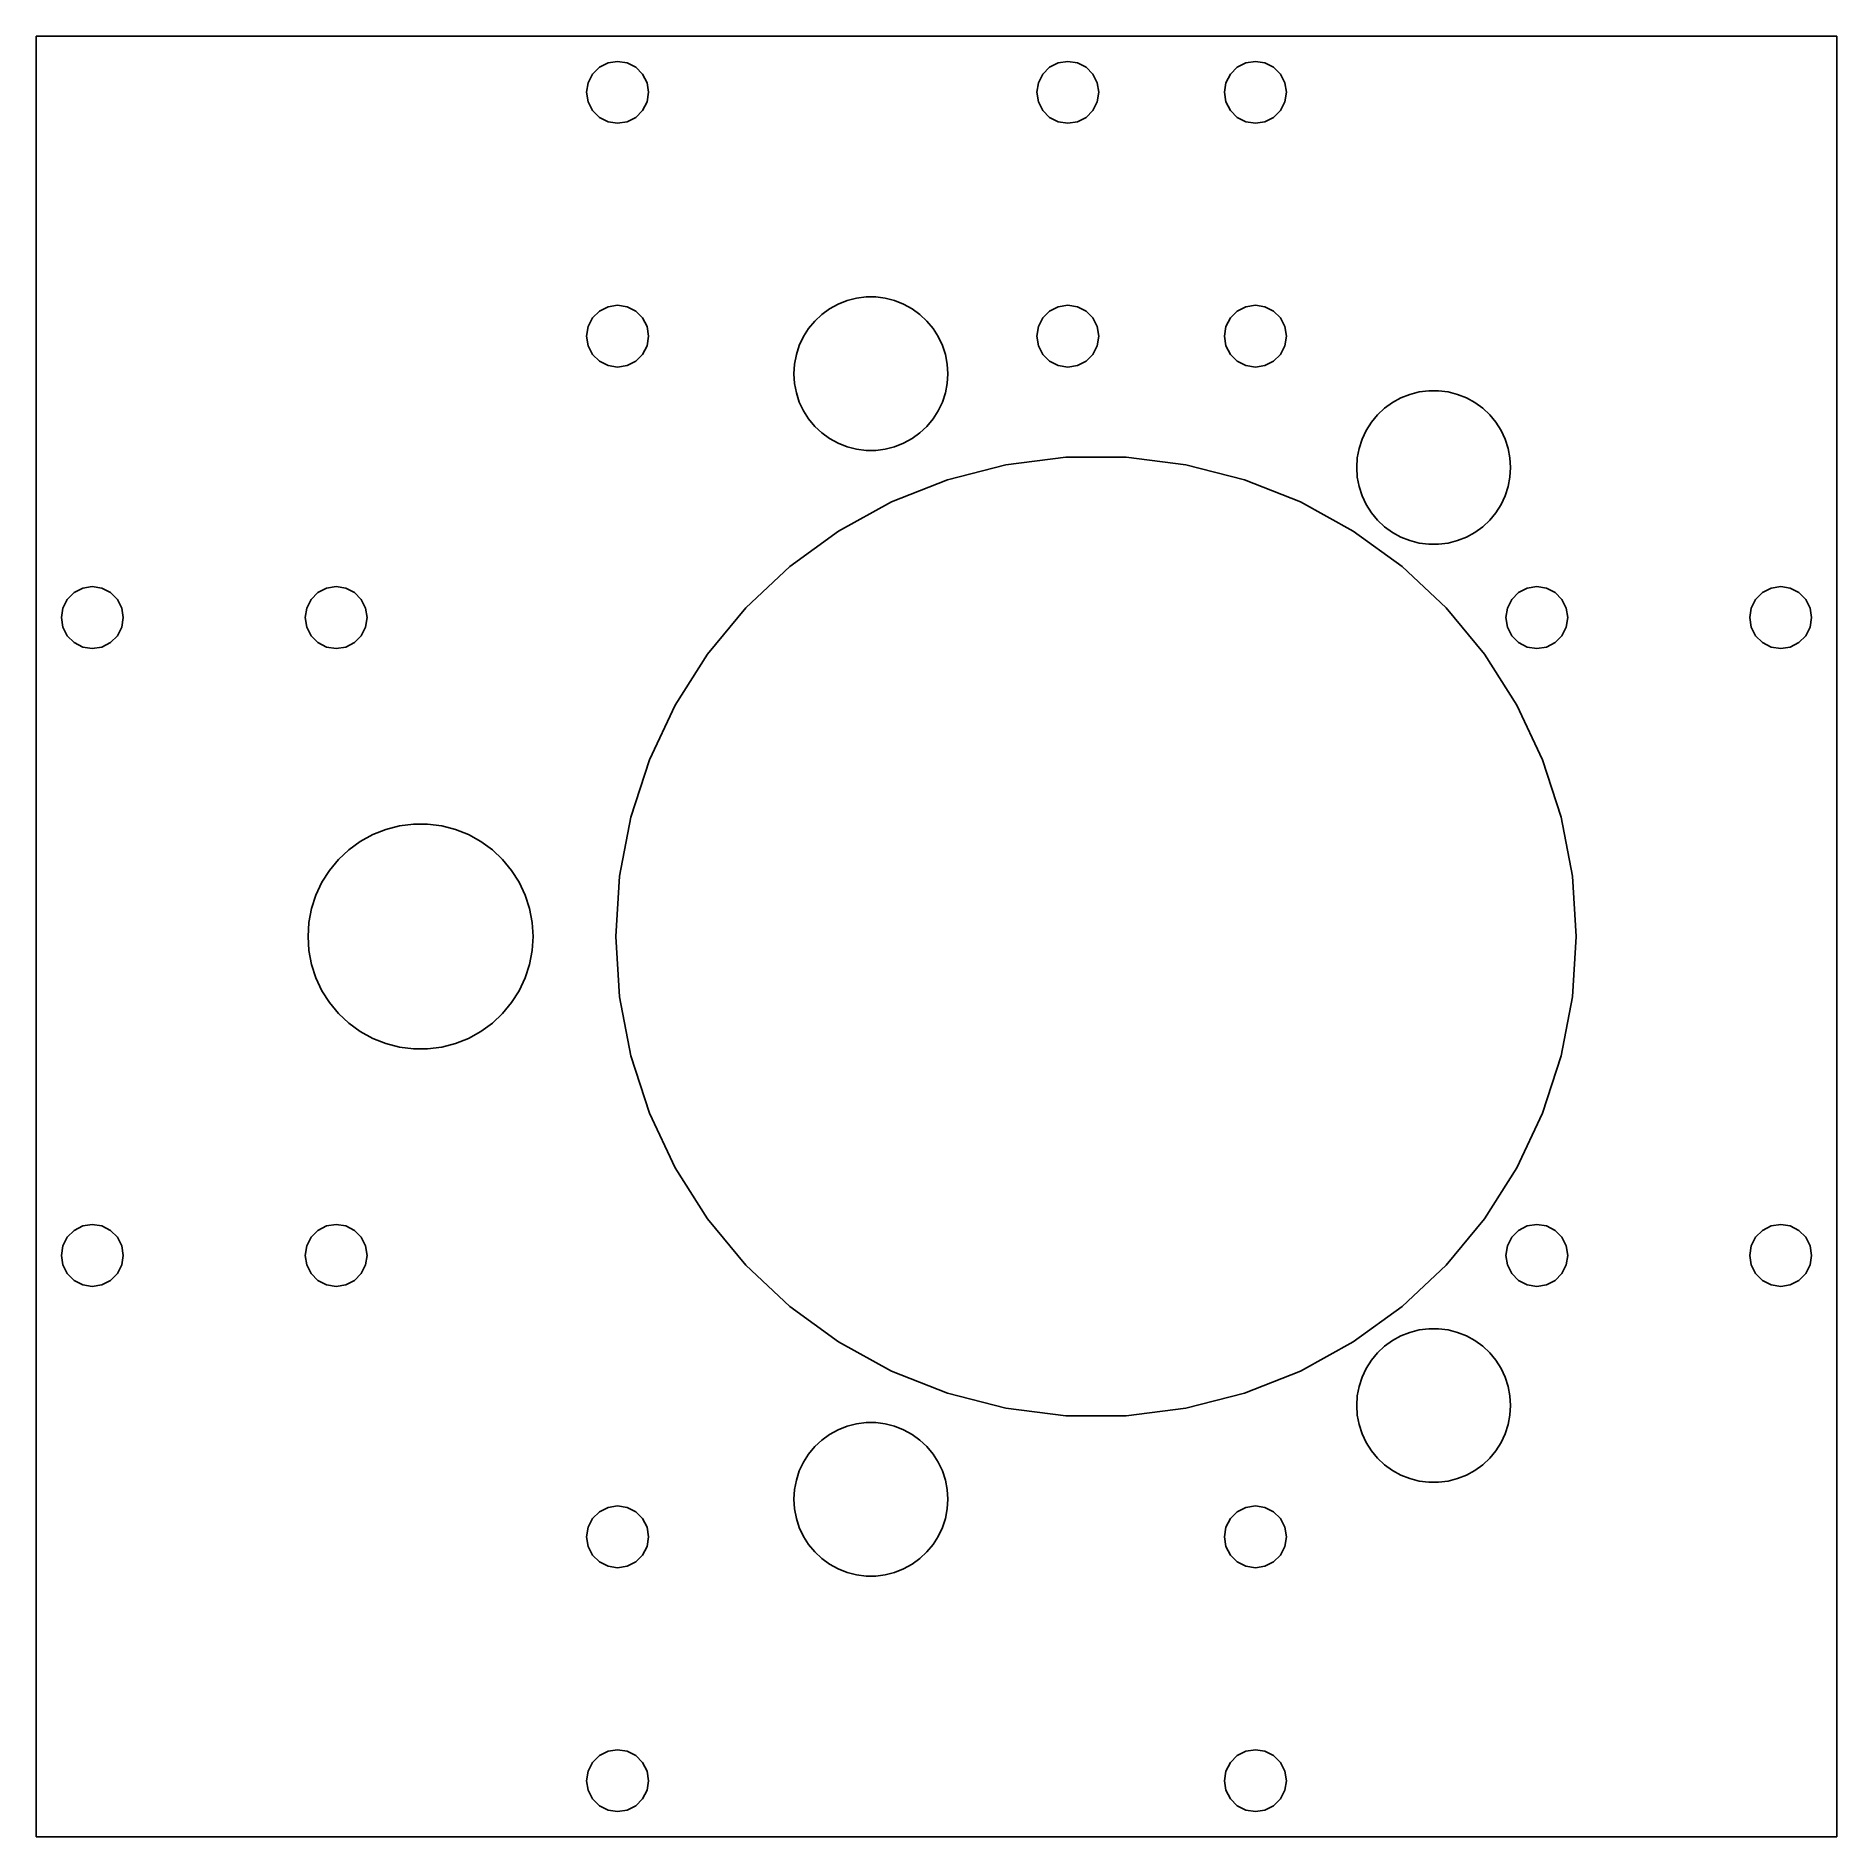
# Model space of a CAD drawing. Header units: metres. Extents: x -48 to 48, y -48 to 48.
import ezdxf

# ---------------------------------------------------------------- set-up
doc = ezdxf.new("R2010")
doc.units = ezdxf.units.M

msp = doc.modelspace()

# ---------------------------------------------------------------- linework, layer by layer
for p, q in [((48, 48), (-48, 48)), ((-48, 48), (-48, -48)), ((48, -48), (48, 48)), ((-18.3349, 45.9698), (-17.9698, 46.3349)), ((-17.9698, 46.3349), (-17.5099, 46.5692)), ((-17.5099, 46.5692), (-17, 46.65)), ((-17, 46.65), (-16.4901, 46.5692)), ((-16.4901, 46.5692), (-16.0302, 46.3349)), ((-16.0302, 46.3349), (-15.6651, 45.9698)), ((5.66512, 45.9698), (6.03016, 46.3349)), ((6.03016, 46.3349), (6.49012, 46.5692)), ((6.49012, 46.5692), (7, 46.65)), ((7, 46.65), (7.50988, 46.5692)), ((7.50988, 46.5692), (7.96984, 46.3349)), ((7.96984, 46.3349), (8.33488, 45.9698)), ((15.6651, 45.9698), (16.0302, 46.3349)), ((16.0302, 46.3349), (16.4901, 46.5692)), ((16.4901, 46.5692), (17, 46.65)), ((17, 46.65), (17.5099, 46.5692)), ((17.5099, 46.5692), (17.9698, 46.3349)), ((17.9698, 46.3349), (18.3349, 45.9698)), ((-18.65, 45), (-18.5692, 45.5099)), ((-18.5692, 45.5099), (-18.3349, 45.9698)), ((-15.6651, 45.9698), (-15.4308, 45.5099)), ((-15.4308, 45.5099), (-15.35, 45)), ((5.35, 45), (5.43076, 45.5099)), ((5.43076, 45.5099), (5.66512, 45.9698)), ((8.33488, 45.9698), (8.56924, 45.5099)), ((8.56924, 45.5099), (8.65, 45)), ((15.35, 45), (15.4308, 45.5099)), ((15.4308, 45.5099), (15.6651, 45.9698)), ((18.3349, 45.9698), (18.5692, 45.5099)), ((18.5692, 45.5099), (18.65, 45)), ((-18.5692, 44.4901), (-18.65, 45)), ((-18.3349, 44.0302), (-18.5692, 44.4901)), ((-15.4308, 44.4901), (-15.6651, 44.0302)), ((-15.35, 45), (-15.4308, 44.4901)), ((5.43076, 44.4901), (5.35, 45)), ((5.66512, 44.0302), (5.43076, 44.4901)), ((8.56924, 44.4901), (8.33488, 44.0302)), ((8.65, 45), (8.56924, 44.4901)), ((15.4308, 44.4901), (15.35, 45)), ((15.6651, 44.0302), (15.4308, 44.4901)), ((18.5692, 44.4901), (18.3349, 44.0302)), ((18.65, 45), (18.5692, 44.4901)), ((-17.9698, 43.6651), (-18.3349, 44.0302)), ((-17.5099, 43.4308), (-17.9698, 43.6651)), ((-17, 43.35), (-17.5099, 43.4308)), ((-16.4901, 43.4308), (-17, 43.35)), ((-16.0302, 43.6651), (-16.4901, 43.4308)), ((-15.6651, 44.0302), (-16.0302, 43.6651)), ((6.03016, 43.6651), (5.66512, 44.0302)), ((6.49012, 43.4308), (6.03016, 43.6651)), ((7, 43.35), (6.49012, 43.4308)), ((7.50988, 43.4308), (7, 43.35)), ((7.96984, 43.6651), (7.50988, 43.4308)), ((8.33488, 44.0302), (7.96984, 43.6651)), ((16.0302, 43.6651), (15.6651, 44.0302)), ((16.4901, 43.4308), (16.0302, 43.6651)), ((17, 43.35), (16.4901, 43.4308)), ((17.5099, 43.4308), (17, 43.35)), ((17.9698, 43.6651), (17.5099, 43.4308)), ((18.3349, 44.0302), (17.9698, 43.6651)), ((-17.5099, 33.5692), (-17, 33.65)), ((-17, 33.65), (-16.4901, 33.5692)), ((-5.69689, 33.4617), (-5.24569, 33.7098)), ((-5.24569, 33.7098), (-4.76697, 33.8993)), ((-4.76697, 33.8993), (-4.26826, 34.0274)), ((-4.26826, 34.0274), (-3.75744, 34.0919)), ((-3.75744, 34.0919), (-3.24256, 34.0919)), ((-3.24256, 34.0919), (-2.73174, 34.0274)), ((-2.73174, 34.0274), (-2.23303, 33.8993)), ((-2.23303, 33.8993), (-1.7543, 33.7098)), ((-1.7543, 33.7098), (-1.30311, 33.4617)), ((6.49012, 33.5692), (7, 33.65)), ((7, 33.65), (7.50988, 33.5692)), ((16.4901, 33.5692), (17, 33.65)), ((17, 33.65), (17.5099, 33.5692)), ((-18.5692, 32.5099), (-18.3349, 32.9698)), ((-18.3349, 32.9698), (-17.9698, 33.3349)), ((-17.9698, 33.3349), (-17.5099, 33.5692)), ((-16.4901, 33.5692), (-16.0302, 33.3349)), ((-16.0302, 33.3349), (-15.6651, 32.9698)), ((-15.6651, 32.9698), (-15.4308, 32.5099)), ((-6.81697, 32.4099), (-6.48877, 32.8066)), ((-6.48877, 32.8066), (-6.11344, 33.1591)), ((-6.11344, 33.1591), (-5.69689, 33.4617)), ((-1.30311, 33.4617), (-0.88656, 33.1591)), ((-0.88656, 33.1591), (-0.51123, 32.8066)), ((-0.51123, 32.8066), (-0.18303, 32.4099)), ((5.43076, 32.5099), (5.66512, 32.9698)), ((5.66512, 32.9698), (6.03016, 33.3349)), ((6.03016, 33.3349), (6.49012, 33.5692)), ((7.50988, 33.5692), (7.96984, 33.3349)), ((7.96984, 33.3349), (8.33488, 32.9698)), ((8.33488, 32.9698), (8.56924, 32.5099)), ((15.4308, 32.5099), (15.6651, 32.9698)), ((15.6651, 32.9698), (16.0302, 33.3349)), ((16.0302, 33.3349), (16.4901, 33.5692)), ((17.5099, 33.5692), (17.9698, 33.3349)), ((17.9698, 33.3349), (18.3349, 32.9698)), ((18.3349, 32.9698), (18.5692, 32.5099)), ((-18.65, 32), (-18.5692, 32.5099)), ((-18.5692, 31.4901), (-18.65, 32)), ((-15.4308, 32.5099), (-15.35, 32)), ((-15.35, 32), (-15.4308, 31.4901)), ((-7.31208, 31.5093), (-7.09286, 31.9752)), ((-7.09286, 31.9752), (-6.81697, 32.4099)), ((-0.18303, 32.4099), (0.09286, 31.9752)), ((0.09286, 31.9752), (0.31208, 31.5093)), ((5.35, 32), (5.43076, 32.5099)), ((5.43076, 31.4901), (5.35, 32)), ((8.56924, 32.5099), (8.65, 32)), ((8.65, 32), (8.56924, 31.4901)), ((15.35, 32), (15.4308, 32.5099)), ((15.4308, 31.4901), (15.35, 32)), ((18.5692, 32.5099), (18.65, 32)), ((18.65, 32), (18.5692, 31.4901)), ((-18.3349, 31.0302), (-18.5692, 31.4901)), ((-17.9698, 30.6651), (-18.3349, 31.0302)), ((-15.6651, 31.0302), (-16.0302, 30.6651)), ((-15.4308, 31.4901), (-15.6651, 31.0302)), ((-7.56767, 30.5139), (-7.47119, 31.0196)), ((-7.47119, 31.0196), (-7.31208, 31.5093)), ((0.31208, 31.5093), (0.47119, 31.0196)), ((0.47119, 31.0196), (0.56767, 30.5139)), ((5.66512, 31.0302), (5.43076, 31.4901)), ((6.03016, 30.6651), (5.66512, 31.0302)), ((8.33488, 31.0302), (7.96984, 30.6651)), ((8.56924, 31.4901), (8.33488, 31.0302)), ((15.6651, 31.0302), (15.4308, 31.4901)), ((16.0302, 30.6651), (15.6651, 31.0302)), ((18.3349, 31.0302), (17.9698, 30.6651)), ((18.5692, 31.4901), (18.3349, 31.0302)), ((-17.5099, 30.4308), (-17.9698, 30.6651)), ((-17, 30.35), (-17.5099, 30.4308)), ((-16.4901, 30.4308), (-17, 30.35)), ((-16.0302, 30.6651), (-16.4901, 30.4308)), ((-7.6, 30), (-7.56767, 30.5139)), ((-7.56767, 29.4861), (-7.6, 30)), ((0.56767, 30.5139), (0.6, 30)), ((0.6, 30), (0.56767, 29.4861)), ((6.49012, 30.4308), (6.03016, 30.6651)), ((7, 30.35), (6.49012, 30.4308)), ((7.50988, 30.4308), (7, 30.35)), ((7.96984, 30.6651), (7.50988, 30.4308)), ((16.4901, 30.4308), (16.0302, 30.6651)), ((17, 30.35), (16.4901, 30.4308)), ((17.5099, 30.4308), (17, 30.35)), ((17.9698, 30.6651), (17.5099, 30.4308)), ((-7.47119, 28.9804), (-7.56767, 29.4861)), ((-7.31208, 28.4907), (-7.47119, 28.9804)), ((0.47119, 28.9804), (0.31208, 28.4907)), ((0.56767, 29.4861), (0.47119, 28.9804)), ((24.7543, 28.7098), (25.233, 28.8993)), ((25.233, 28.8993), (25.7317, 29.0274)), ((25.7317, 29.0274), (26.2426, 29.0919)), ((26.2426, 29.0919), (26.7574, 29.0919)), ((26.7574, 29.0919), (27.2683, 29.0274)), ((27.2683, 29.0274), (27.767, 28.8993)), ((27.767, 28.8993), (28.2457, 28.7098)), ((-7.09286, 28.0248), (-7.31208, 28.4907)), ((-6.81697, 27.5901), (-7.09286, 28.0248)), ((0.09286, 28.0248), (-0.18303, 27.5901)), ((0.31208, 28.4907), (0.09286, 28.0248)), ((23.5112, 27.8066), (23.8866, 28.1591)), ((23.8866, 28.1591), (24.3031, 28.4617)), ((24.3031, 28.4617), (24.7543, 28.7098)), ((28.2457, 28.7098), (28.6969, 28.4617)), ((28.6969, 28.4617), (29.1134, 28.1591)), ((29.1134, 28.1591), (29.4888, 27.8066)), ((-6.48877, 27.1934), (-6.81697, 27.5901)), ((-6.11344, 26.8409), (-6.48877, 27.1934)), ((-0.51123, 27.1934), (-0.88656, 26.8409)), ((-0.18303, 27.5901), (-0.51123, 27.1934)), ((22.6879, 26.5093), (22.9071, 26.9752)), ((22.9071, 26.9752), (23.183, 27.4099)), ((23.183, 27.4099), (23.5112, 27.8066)), ((29.4888, 27.8066), (29.817, 27.4099)), ((29.817, 27.4099), (30.0929, 26.9752)), ((30.0929, 26.9752), (30.3121, 26.5093)), ((-5.69689, 26.5383), (-6.11344, 26.8409)), ((-5.24569, 26.2902), (-5.69689, 26.5383)), ((-4.76697, 26.1007), (-5.24569, 26.2902)), ((-4.26826, 25.9726), (-4.76697, 26.1007)), ((-3.75744, 25.9081), (-4.26826, 25.9726)), ((-2.73174, 25.9726), (-3.24256, 25.9081)), ((-2.23303, 26.1007), (-2.73174, 25.9726)), ((-1.7543, 26.2902), (-2.23303, 26.1007)), ((-1.30311, 26.5383), (-1.7543, 26.2902)), ((-0.88656, 26.8409), (-1.30311, 26.5383)), ((22.4323, 25.5139), (22.5288, 26.0196)), ((22.5288, 26.0196), (22.6879, 26.5093)), ((30.3121, 26.5093), (30.4712, 26.0196)), ((30.4712, 26.0196), (30.5677, 25.5139)), ((-3.24256, 25.9081), (-3.75744, 25.9081)), ((0.58917, 24.347), (3.70304, 25.1466)), ((3.70304, 25.1466), (6.89256, 25.5495)), ((6.89256, 25.5495), (10.1074, 25.5495)), ((10.1074, 25.5495), (13.297, 25.1466)), ((13.297, 25.1466), (16.4108, 24.347)), ((22.4, 25), (22.4323, 25.5139)), ((22.4323, 24.4861), (22.4, 25)), ((30.5677, 25.5139), (30.6, 25)), ((30.6, 25), (30.5677, 24.4861)), ((-2.39995, 23.1636), (0.58917, 24.347)), ((16.4108, 24.347), (19.3999, 23.1636)), ((22.5288, 23.9804), (22.4323, 24.4861)), ((30.5677, 24.4861), (30.4712, 23.9804)), ((-5.21717, 21.6148), (-2.39995, 23.1636)), ((19.3999, 23.1636), (22.2172, 21.6148)), ((22.6879, 23.4907), (22.5288, 23.9804)), ((22.9071, 23.0248), (22.6879, 23.4907)), ((30.3121, 23.4907), (30.0929, 23.0248)), ((30.4712, 23.9804), (30.3121, 23.4907)), ((23.183, 22.5901), (22.9071, 23.0248)), ((23.5112, 22.1934), (23.183, 22.5901)), ((23.8866, 21.8409), (23.5112, 22.1934)), ((29.4888, 22.1934), (29.1134, 21.8409)), ((29.817, 22.5901), (29.4888, 22.1934)), ((30.0929, 23.0248), (29.817, 22.5901)), ((-7.81805, 19.7251), (-5.21717, 21.6148)), ((22.2172, 21.6148), (24.8181, 19.7251)), ((24.3031, 21.5383), (23.8866, 21.8409)), ((24.7543, 21.2902), (24.3031, 21.5383)), ((25.233, 21.1007), (24.7543, 21.2902)), ((28.2457, 21.2902), (27.767, 21.1007)), ((28.6969, 21.5383), (28.2457, 21.2902)), ((29.1134, 21.8409), (28.6969, 21.5383)), ((25.7317, 20.9726), (25.233, 21.1007)), ((26.2426, 20.9081), (25.7317, 20.9726)), ((26.7574, 20.9081), (26.2426, 20.9081)), ((27.2683, 20.9726), (26.7574, 20.9081)), ((27.767, 21.1007), (27.2683, 20.9726)), ((-10.1616, 17.5244), (-7.81805, 19.7251)), ((24.8181, 19.7251), (27.1616, 17.5244)), ((-46.3349, 17.9698), (-45.9698, 18.3349)), ((-45.9698, 18.3349), (-45.5099, 18.5692)), ((-45.5099, 18.5692), (-45, 18.65)), ((-45, 18.65), (-44.4901, 18.5692)), ((-44.4901, 18.5692), (-44.0302, 18.3349)), ((-44.0302, 18.3349), (-43.6651, 17.9698)), ((-33.3349, 17.9698), (-32.9698, 18.3349)), ((-32.9698, 18.3349), (-32.5099, 18.5692)), ((-32.5099, 18.5692), (-32, 18.65)), ((-32, 18.65), (-31.4901, 18.5692)), ((-31.4901, 18.5692), (-31.0302, 18.3349)), ((-31.0302, 18.3349), (-30.6651, 17.9698)), ((30.6651, 17.9698), (31.0302, 18.3349)), ((31.0302, 18.3349), (31.4901, 18.5692)), ((31.4901, 18.5692), (32, 18.65)), ((32, 18.65), (32.5099, 18.5692)), ((32.5099, 18.5692), (32.9698, 18.3349)), ((32.9698, 18.3349), (33.3349, 17.9698)), ((43.6651, 17.9698), (44.0302, 18.3349)), ((44.0302, 18.3349), (44.4901, 18.5692)), ((44.4901, 18.5692), (45, 18.65)), ((45, 18.65), (45.5099, 18.5692)), ((45.5099, 18.5692), (45.9698, 18.3349)), ((45.9698, 18.3349), (46.3349, 17.9698)), ((-46.65, 17), (-46.5692, 17.5099)), ((-46.5692, 17.5099), (-46.3349, 17.9698)), ((-43.6651, 17.9698), (-43.4308, 17.5099)), ((-43.4308, 17.5099), (-43.35, 17)), ((-33.65, 17), (-33.5692, 17.5099)), ((-33.5692, 17.5099), (-33.3349, 17.9698)), ((-30.6651, 17.9698), (-30.4308, 17.5099)), ((-30.4308, 17.5099), (-30.35, 17)), ((-12.2108, 15.0473), (-10.1616, 17.5244)), ((27.1616, 17.5244), (29.2108, 15.0473)), ((30.35, 17), (30.4308, 17.5099)), ((30.4308, 17.5099), (30.6651, 17.9698)), ((33.3349, 17.9698), (33.5692, 17.5099)), ((33.5692, 17.5099), (33.65, 17)), ((43.35, 17), (43.4308, 17.5099)), ((43.4308, 17.5099), (43.6651, 17.9698)), ((46.3349, 17.9698), (46.5692, 17.5099)), ((46.5692, 17.5099), (46.65, 17)), ((-46.5692, 16.4901), (-46.65, 17)), ((-46.3349, 16.0302), (-46.5692, 16.4901)), ((-43.4308, 16.4901), (-43.6651, 16.0302)), ((-43.35, 17), (-43.4308, 16.4901)), ((-33.5692, 16.4901), (-33.65, 17)), ((-33.3349, 16.0302), (-33.5692, 16.4901)), ((-30.4308, 16.4901), (-30.6651, 16.0302)), ((-30.35, 17), (-30.4308, 16.4901)), ((30.4308, 16.4901), (30.35, 17)), ((30.6651, 16.0302), (30.4308, 16.4901)), ((33.5692, 16.4901), (33.3349, 16.0302)), ((33.65, 17), (33.5692, 16.4901)), ((43.4308, 16.4901), (43.35, 17)), ((43.6651, 16.0302), (43.4308, 16.4901)), ((46.5692, 16.4901), (46.3349, 16.0302)), ((46.65, 17), (46.5692, 16.4901)), ((-45.9698, 15.6651), (-46.3349, 16.0302)), ((-45.5099, 15.4308), (-45.9698, 15.6651)), ((-45, 15.35), (-45.5099, 15.4308)), ((-44.4901, 15.4308), (-45, 15.35)), ((-44.0302, 15.6651), (-44.4901, 15.4308)), ((-43.6651, 16.0302), (-44.0302, 15.6651)), ((-32.9698, 15.6651), (-33.3349, 16.0302)), ((-32.5099, 15.4308), (-32.9698, 15.6651)), ((-32, 15.35), (-32.5099, 15.4308)), ((-31.4901, 15.4308), (-32, 15.35)), ((-31.0302, 15.6651), (-31.4901, 15.4308)), ((-30.6651, 16.0302), (-31.0302, 15.6651)), ((31.0302, 15.6651), (30.6651, 16.0302)), ((31.4901, 15.4308), (31.0302, 15.6651)), ((32, 15.35), (31.4901, 15.4308)), ((32.5099, 15.4308), (32, 15.35)), ((32.9698, 15.6651), (32.5099, 15.4308)), ((33.3349, 16.0302), (32.9698, 15.6651)), ((44.0302, 15.6651), (43.6651, 16.0302)), ((44.4901, 15.4308), (44.0302, 15.6651)), ((45, 15.35), (44.4901, 15.4308)), ((45.5099, 15.4308), (45, 15.35)), ((45.9698, 15.6651), (45.5099, 15.4308)), ((46.3349, 16.0302), (45.9698, 15.6651)), ((-13.9335, 12.3329), (-12.2108, 15.0473)), ((29.2108, 15.0473), (30.9335, 12.3329)), ((-15.3023, 9.42399), (-13.9335, 12.3329)), ((30.9335, 12.3329), (32.3023, 9.42399)), ((-16.2957, 6.36646), (-15.3023, 9.42399)), ((32.3023, 9.42399), (33.2957, 6.36646)), ((-29.3541, 5.70634), (-28.6243, 5.89372)), ((-28.6243, 5.89372), (-27.8767, 5.98816)), ((-27.8767, 5.98816), (-27.1233, 5.98816)), ((-27.1233, 5.98816), (-26.3757, 5.89372)), ((-26.3757, 5.89372), (-25.6459, 5.70634)), ((-16.8981, 3.20853), (-16.2957, 6.36646)), ((33.2957, 6.36646), (33.8981, 3.20853)), ((-31.3245, 4.62308), (-30.715, 5.06597)), ((-30.715, 5.06597), (-30.0547, 5.42896)), ((-30.0547, 5.42896), (-29.3541, 5.70634)), ((-25.6459, 5.70634), (-24.9453, 5.42896)), ((-24.9453, 5.42896), (-24.285, 5.06597)), ((-24.285, 5.06597), (-23.6755, 4.62308)), ((-32.3541, 3.52671), (-31.8738, 4.10728)), ((-31.8738, 4.10728), (-31.3245, 4.62308)), ((-23.6755, 4.62308), (-23.1262, 4.10728)), ((-23.1262, 4.10728), (-22.6459, 3.52671)), ((-33.0787, 2.20875), (-32.7578, 2.89052)), ((-32.7578, 2.89052), (-32.3541, 3.52671)), ((-22.6459, 3.52671), (-22.2422, 2.89052)), ((-22.2422, 2.89052), (-21.9213, 2.20875)), ((-17.1, 0), (-16.8981, 3.20853)), ((33.8981, 3.20853), (34.1, 0)), ((-33.3115, 1.49214), (-33.0787, 2.20875)), ((-21.9213, 2.20875), (-21.6885, 1.49214)), ((-33.4527, 0.752), (-33.3115, 1.49214)), ((-21.6885, 1.49214), (-21.5473, 0.752)), ((-33.5, 0), (-33.4527, 0.752)), ((-33.4527, -0.752), (-33.5, 0)), ((-21.5473, 0.752), (-21.5, 0)), ((-21.5, 0), (-21.5473, -0.752)), ((-16.8981, -3.20853), (-17.1, 0)), ((34.1, 0), (33.8981, -3.20853)), ((-33.3115, -1.49214), (-33.4527, -0.752)), ((-21.5473, -0.752), (-21.6885, -1.49214)), ((-33.0787, -2.20875), (-33.3115, -1.49214)), ((-21.6885, -1.49214), (-21.9213, -2.20875)), ((-32.7578, -2.89052), (-33.0787, -2.20875)), ((-21.9213, -2.20875), (-22.2422, -2.89052)), ((-32.3541, -3.52671), (-32.7578, -2.89052)), ((-31.8738, -4.10728), (-32.3541, -3.52671)), ((-22.6459, -3.52671), (-23.1262, -4.10728)), ((-22.2422, -2.89052), (-22.6459, -3.52671)), ((-16.2957, -6.36646), (-16.8981, -3.20853)), ((33.8981, -3.20853), (33.2957, -6.36646)), ((-31.3245, -4.62308), (-31.8738, -4.10728)), ((-30.715, -5.06597), (-31.3245, -4.62308)), ((-23.6755, -4.62308), (-24.285, -5.06597)), ((-23.1262, -4.10728), (-23.6755, -4.62308)), ((-30.0547, -5.42896), (-30.715, -5.06597)), ((-29.3541, -5.70634), (-30.0547, -5.42896)), ((-28.6243, -5.89372), (-29.3541, -5.70634)), ((-25.6459, -5.70634), (-26.3757, -5.89372)), ((-24.9453, -5.42896), (-25.6459, -5.70634)), ((-24.285, -5.06597), (-24.9453, -5.42896)), ((-27.8767, -5.98816), (-28.6243, -5.89372)), ((-27.1233, -5.98816), (-27.8767, -5.98816)), ((-26.3757, -5.89372), (-27.1233, -5.98816)), ((-15.3023, -9.42399), (-16.2957, -6.36646)), ((33.2957, -6.36646), (32.3023, -9.42399)), ((-13.9335, -12.3329), (-15.3023, -9.42399)), ((32.3023, -9.42399), (30.9335, -12.3329)), ((-12.2108, -15.0473), (-13.9335, -12.3329)), ((30.9335, -12.3329), (29.2108, -15.0473)), ((-45.5099, -15.4308), (-45, -15.35)), ((-45, -15.35), (-44.4901, -15.4308)), ((-32.5099, -15.4308), (-32, -15.35)), ((-32, -15.35), (-31.4901, -15.4308)), ((-10.1616, -17.5244), (-12.2108, -15.0473)), ((29.2108, -15.0473), (27.1616, -17.5244)), ((31.4901, -15.4308), (32, -15.35)), ((32, -15.35), (32.5099, -15.4308)), ((44.4901, -15.4308), (45, -15.35)), ((45, -15.35), (45.5099, -15.4308)), ((-46.5692, -16.4901), (-46.3349, -16.0302)), ((-46.3349, -16.0302), (-45.9698, -15.6651)), ((-45.9698, -15.6651), (-45.5099, -15.4308)), ((-44.4901, -15.4308), (-44.0302, -15.6651)), ((-44.0302, -15.6651), (-43.6651, -16.0302)), ((-43.6651, -16.0302), (-43.4308, -16.4901)), ((-33.5692, -16.4901), (-33.3349, -16.0302)), ((-33.3349, -16.0302), (-32.9698, -15.6651)), ((-32.9698, -15.6651), (-32.5099, -15.4308)), ((-31.4901, -15.4308), (-31.0302, -15.6651)), ((-31.0302, -15.6651), (-30.6651, -16.0302)), ((-30.6651, -16.0302), (-30.4308, -16.4901)), ((30.4308, -16.4901), (30.6651, -16.0302)), ((30.6651, -16.0302), (31.0302, -15.6651)), ((31.0302, -15.6651), (31.4901, -15.4308)), ((32.5099, -15.4308), (32.9698, -15.6651)), ((32.9698, -15.6651), (33.3349, -16.0302)), ((33.3349, -16.0302), (33.5692, -16.4901)), ((43.4308, -16.4901), (43.6651, -16.0302)), ((43.6651, -16.0302), (44.0302, -15.6651)), ((44.0302, -15.6651), (44.4901, -15.4308)), ((45.5099, -15.4308), (45.9698, -15.6651)), ((45.9698, -15.6651), (46.3349, -16.0302)), ((46.3349, -16.0302), (46.5692, -16.4901)), ((-46.65, -17), (-46.5692, -16.4901)), ((-46.5692, -17.5099), (-46.65, -17)), ((-43.4308, -16.4901), (-43.35, -17)), ((-43.35, -17), (-43.4308, -17.5099)), ((-33.65, -17), (-33.5692, -16.4901)), ((-33.5692, -17.5099), (-33.65, -17)), ((-30.4308, -16.4901), (-30.35, -17)), ((-30.35, -17), (-30.4308, -17.5099)), ((30.35, -17), (30.4308, -16.4901)), ((30.4308, -17.5099), (30.35, -17)), ((33.5692, -16.4901), (33.65, -17)), ((33.65, -17), (33.5692, -17.5099)), ((43.35, -17), (43.4308, -16.4901)), ((43.4308, -17.5099), (43.35, -17)), ((46.5692, -16.4901), (46.65, -17)), ((46.65, -17), (46.5692, -17.5099)), ((-46.3349, -17.9698), (-46.5692, -17.5099)), ((-45.9698, -18.3349), (-46.3349, -17.9698)), ((-43.6651, -17.9698), (-44.0302, -18.3349)), ((-43.4308, -17.5099), (-43.6651, -17.9698)), ((-33.3349, -17.9698), (-33.5692, -17.5099)), ((-32.9698, -18.3349), (-33.3349, -17.9698)), ((-30.6651, -17.9698), (-31.0302, -18.3349)), ((-30.4308, -17.5099), (-30.6651, -17.9698)), ((-7.81805, -19.7251), (-10.1616, -17.5244)), ((27.1616, -17.5244), (24.8181, -19.7251)), ((30.6651, -17.9698), (30.4308, -17.5099)), ((31.0302, -18.3349), (30.6651, -17.9698)), ((33.3349, -17.9698), (32.9698, -18.3349)), ((33.5692, -17.5099), (33.3349, -17.9698)), ((43.6651, -17.9698), (43.4308, -17.5099)), ((44.0302, -18.3349), (43.6651, -17.9698)), ((46.3349, -17.9698), (45.9698, -18.3349)), ((46.5692, -17.5099), (46.3349, -17.9698)), ((-45.5099, -18.5692), (-45.9698, -18.3349)), ((-45, -18.65), (-45.5099, -18.5692)), ((-44.4901, -18.5692), (-45, -18.65)), ((-44.0302, -18.3349), (-44.4901, -18.5692)), ((-32.5099, -18.5692), (-32.9698, -18.3349)), ((-32, -18.65), (-32.5099, -18.5692)), ((-31.4901, -18.5692), (-32, -18.65)), ((-31.0302, -18.3349), (-31.4901, -18.5692)), ((31.4901, -18.5692), (31.0302, -18.3349)), ((32, -18.65), (31.4901, -18.5692)), ((32.5099, -18.5692), (32, -18.65)), ((32.9698, -18.3349), (32.5099, -18.5692)), ((44.4901, -18.5692), (44.0302, -18.3349)), ((45, -18.65), (44.4901, -18.5692)), ((45.5099, -18.5692), (45, -18.65)), ((45.9698, -18.3349), (45.5099, -18.5692)), ((-5.21717, -21.6148), (-7.81805, -19.7251)), ((24.8181, -19.7251), (22.2172, -21.6148)), ((24.7543, -21.2902), (25.233, -21.1007)), ((25.233, -21.1007), (25.7317, -20.9726)), ((25.7317, -20.9726), (26.2426, -20.9081)), ((26.2426, -20.9081), (26.7574, -20.9081)), ((26.7574, -20.9081), (27.2683, -20.9726)), ((27.2683, -20.9726), (27.767, -21.1007)), ((27.767, -21.1007), (28.2457, -21.2902)), ((-2.39995, -23.1636), (-5.21717, -21.6148)), ((22.2172, -21.6148), (19.3999, -23.1636)), ((23.5112, -22.1934), (23.8866, -21.8409)), ((23.8866, -21.8409), (24.3031, -21.5383)), ((24.3031, -21.5383), (24.7543, -21.2902)), ((28.2457, -21.2902), (28.6969, -21.5383)), ((28.6969, -21.5383), (29.1134, -21.8409)), ((29.1134, -21.8409), (29.4888, -22.1934)), ((22.6879, -23.4907), (22.9071, -23.0248)), ((22.9071, -23.0248), (23.183, -22.5901)), ((23.183, -22.5901), (23.5112, -22.1934)), ((29.4888, -22.1934), (29.817, -22.5901)), ((29.817, -22.5901), (30.0929, -23.0248)), ((30.0929, -23.0248), (30.3121, -23.4907)), ((0.58917, -24.347), (-2.39995, -23.1636)), ((19.3999, -23.1636), (16.4108, -24.347)), ((22.4323, -24.4861), (22.5288, -23.9804)), ((22.5288, -23.9804), (22.6879, -23.4907)), ((30.3121, -23.4907), (30.4712, -23.9804)), ((30.4712, -23.9804), (30.5677, -24.4861)), ((3.70304, -25.1466), (0.58917, -24.347)), ((16.4108, -24.347), (13.297, -25.1466)), ((22.4, -25), (22.4323, -24.4861)), ((30.5677, -24.4861), (30.6, -25)), ((-4.26826, -25.9726), (-3.75744, -25.9081)), ((-3.75744, -25.9081), (-3.24256, -25.9081)), ((-3.24256, -25.9081), (-2.73174, -25.9726)), ((6.89256, -25.5495), (3.70304, -25.1466)), ((10.1074, -25.5495), (6.89256, -25.5495)), ((13.297, -25.1466), (10.1074, -25.5495)), ((22.4323, -25.5139), (22.4, -25)), ((22.5288, -26.0196), (22.4323, -25.5139)), ((30.5677, -25.5139), (30.4712, -26.0196)), ((30.6, -25), (30.5677, -25.5139)), ((-6.48877, -27.1934), (-6.11344, -26.8409)), ((-6.11344, -26.8409), (-5.69689, -26.5383)), ((-5.69689, -26.5383), (-5.24569, -26.2902)), ((-5.24569, -26.2902), (-4.76697, -26.1007)), ((-4.76697, -26.1007), (-4.26826, -25.9726)), ((-2.73174, -25.9726), (-2.23303, -26.1007)), ((-2.23303, -26.1007), (-1.7543, -26.2902)), ((-1.7543, -26.2902), (-1.30311, -26.5383)), ((-1.30311, -26.5383), (-0.88656, -26.8409)), ((-0.88656, -26.8409), (-0.51123, -27.1934)), ((22.6879, -26.5093), (22.5288, -26.0196)), ((22.9071, -26.9752), (22.6879, -26.5093)), ((30.3121, -26.5093), (30.0929, -26.9752)), ((30.4712, -26.0196), (30.3121, -26.5093)), ((-7.09286, -28.0248), (-6.81697, -27.5901)), ((-6.81697, -27.5901), (-6.48877, -27.1934)), ((-0.51123, -27.1934), (-0.18303, -27.5901)), ((-0.18303, -27.5901), (0.09286, -28.0248)), ((23.183, -27.4099), (22.9071, -26.9752)), ((23.5112, -27.8066), (23.183, -27.4099)), ((23.8866, -28.1591), (23.5112, -27.8066)), ((29.4888, -27.8066), (29.1134, -28.1591)), ((29.817, -27.4099), (29.4888, -27.8066)), ((30.0929, -26.9752), (29.817, -27.4099)), ((-7.47119, -28.9804), (-7.31208, -28.4907)), ((-7.31208, -28.4907), (-7.09286, -28.0248)), ((0.09286, -28.0248), (0.31208, -28.4907)), ((0.31208, -28.4907), (0.47119, -28.9804)), ((24.3031, -28.4617), (23.8866, -28.1591)), ((24.7543, -28.7098), (24.3031, -28.4617)), ((25.233, -28.8993), (24.7543, -28.7098)), ((28.2457, -28.7098), (27.767, -28.8993)), ((28.6969, -28.4617), (28.2457, -28.7098)), ((29.1134, -28.1591), (28.6969, -28.4617)), ((-7.6, -30), (-7.56767, -29.4861)), ((-7.56767, -29.4861), (-7.47119, -28.9804)), ((0.47119, -28.9804), (0.56767, -29.4861)), ((0.56767, -29.4861), (0.6, -30)), ((25.7317, -29.0274), (25.233, -28.8993)), ((26.2426, -29.0919), (25.7317, -29.0274)), ((26.7574, -29.0919), (26.2426, -29.0919)), ((27.2683, -29.0274), (26.7574, -29.0919)), ((27.767, -28.8993), (27.2683, -29.0274)), ((-18.3349, -31.0302), (-17.9698, -30.6651)), ((-17.9698, -30.6651), (-17.5099, -30.4308)), ((-17.5099, -30.4308), (-17, -30.35)), ((-17, -30.35), (-16.4901, -30.4308)), ((-16.4901, -30.4308), (-16.0302, -30.6651)), ((-16.0302, -30.6651), (-15.6651, -31.0302)), ((-7.56767, -30.5139), (-7.6, -30)), ((-7.47119, -31.0196), (-7.56767, -30.5139)), ((0.56767, -30.5139), (0.47119, -31.0196)), ((0.6, -30), (0.56767, -30.5139)), ((15.6651, -31.0302), (16.0302, -30.6651)), ((16.0302, -30.6651), (16.4901, -30.4308)), ((16.4901, -30.4308), (17, -30.35)), ((17, -30.35), (17.5099, -30.4308)), ((17.5099, -30.4308), (17.9698, -30.6651)), ((17.9698, -30.6651), (18.3349, -31.0302)), ((-18.65, -32), (-18.5692, -31.4901)), ((-18.5692, -31.4901), (-18.3349, -31.0302)), ((-15.6651, -31.0302), (-15.4308, -31.4901)), ((-15.4308, -31.4901), (-15.35, -32)), ((-7.31208, -31.5093), (-7.47119, -31.0196)), ((-7.09286, -31.9752), (-7.31208, -31.5093)), ((0.31208, -31.5093), (0.09286, -31.9752)), ((0.47119, -31.0196), (0.31208, -31.5093)), ((15.35, -32), (15.4308, -31.4901)), ((15.4308, -31.4901), (15.6651, -31.0302)), ((18.3349, -31.0302), (18.5692, -31.4901)), ((18.5692, -31.4901), (18.65, -32)), ((-18.5692, -32.5099), (-18.65, -32)), ((-18.3349, -32.9698), (-18.5692, -32.5099)), ((-15.4308, -32.5099), (-15.6651, -32.9698)), ((-15.35, -32), (-15.4308, -32.5099)), ((-6.81697, -32.4099), (-7.09286, -31.9752)), ((-6.48877, -32.8066), (-6.81697, -32.4099)), ((-0.18303, -32.4099), (-0.51123, -32.8066)), ((0.09286, -31.9752), (-0.18303, -32.4099)), ((15.4308, -32.5099), (15.35, -32)), ((15.6651, -32.9698), (15.4308, -32.5099)), ((18.5692, -32.5099), (18.3349, -32.9698)), ((18.65, -32), (18.5692, -32.5099)), ((-17.9698, -33.3349), (-18.3349, -32.9698)), ((-17.5099, -33.5692), (-17.9698, -33.3349)), ((-17, -33.65), (-17.5099, -33.5692)), ((-16.4901, -33.5692), (-17, -33.65)), ((-16.0302, -33.3349), (-16.4901, -33.5692)), ((-15.6651, -32.9698), (-16.0302, -33.3349)), ((-6.11344, -33.1591), (-6.48877, -32.8066)), ((-5.69689, -33.4617), (-6.11344, -33.1591)), ((-5.24569, -33.7098), (-5.69689, -33.4617)), ((-1.30311, -33.4617), (-1.7543, -33.7098)), ((-0.88656, -33.1591), (-1.30311, -33.4617)), ((-0.51123, -32.8066), (-0.88656, -33.1591)), ((16.0302, -33.3349), (15.6651, -32.9698)), ((16.4901, -33.5692), (16.0302, -33.3349)), ((17, -33.65), (16.4901, -33.5692)), ((17.5099, -33.5692), (17, -33.65)), ((17.9698, -33.3349), (17.5099, -33.5692)), ((18.3349, -32.9698), (17.9698, -33.3349)), ((-4.76697, -33.8993), (-5.24569, -33.7098)), ((-4.26826, -34.0274), (-4.76697, -33.8993)), ((-3.75744, -34.0919), (-4.26826, -34.0274)), ((-3.24256, -34.0919), (-3.75744, -34.0919)), ((-2.73174, -34.0274), (-3.24256, -34.0919)), ((-2.23303, -33.8993), (-2.73174, -34.0274)), ((-1.7543, -33.7098), (-2.23303, -33.8993)), ((-18.5692, -44.4901), (-18.3349, -44.0302)), ((-18.3349, -44.0302), (-17.9698, -43.6651)), ((-17.9698, -43.6651), (-17.5099, -43.4308)), ((-17.5099, -43.4308), (-17, -43.35)), ((-17, -43.35), (-16.4901, -43.4308)), ((-16.4901, -43.4308), (-16.0302, -43.6651)), ((-16.0302, -43.6651), (-15.6651, -44.0302)), ((-15.6651, -44.0302), (-15.4308, -44.4901)), ((15.4308, -44.4901), (15.6651, -44.0302)), ((15.6651, -44.0302), (16.0302, -43.6651)), ((16.0302, -43.6651), (16.4901, -43.4308)), ((16.4901, -43.4308), (17, -43.35)), ((17, -43.35), (17.5099, -43.4308)), ((17.5099, -43.4308), (17.9698, -43.6651)), ((17.9698, -43.6651), (18.3349, -44.0302)), ((18.3349, -44.0302), (18.5692, -44.4901)), ((-18.65, -45), (-18.5692, -44.4901)), ((-18.5692, -45.5099), (-18.65, -45)), ((-15.4308, -44.4901), (-15.35, -45)), ((-15.35, -45), (-15.4308, -45.5099)), ((15.35, -45), (15.4308, -44.4901)), ((15.4308, -45.5099), (15.35, -45)), ((18.5692, -44.4901), (18.65, -45)), ((18.65, -45), (18.5692, -45.5099)), ((-18.3349, -45.9698), (-18.5692, -45.5099)), ((-17.9698, -46.3349), (-18.3349, -45.9698)), ((-15.6651, -45.9698), (-16.0302, -46.3349)), ((-15.4308, -45.5099), (-15.6651, -45.9698)), ((15.6651, -45.9698), (15.4308, -45.5099)), ((16.0302, -46.3349), (15.6651, -45.9698)), ((18.3349, -45.9698), (17.9698, -46.3349)), ((18.5692, -45.5099), (18.3349, -45.9698)), ((-17.5099, -46.5692), (-17.9698, -46.3349)), ((-17, -46.65), (-17.5099, -46.5692)), ((-16.4901, -46.5692), (-17, -46.65)), ((-16.0302, -46.3349), (-16.4901, -46.5692)), ((16.4901, -46.5692), (16.0302, -46.3349)), ((17, -46.65), (16.4901, -46.5692)), ((17.5099, -46.5692), (17, -46.65)), ((17.9698, -46.3349), (17.5099, -46.5692)), ((-48, -48), (48, -48))]:
    msp.add_line(p, q)

doc.saveas('drawing.dxf')
